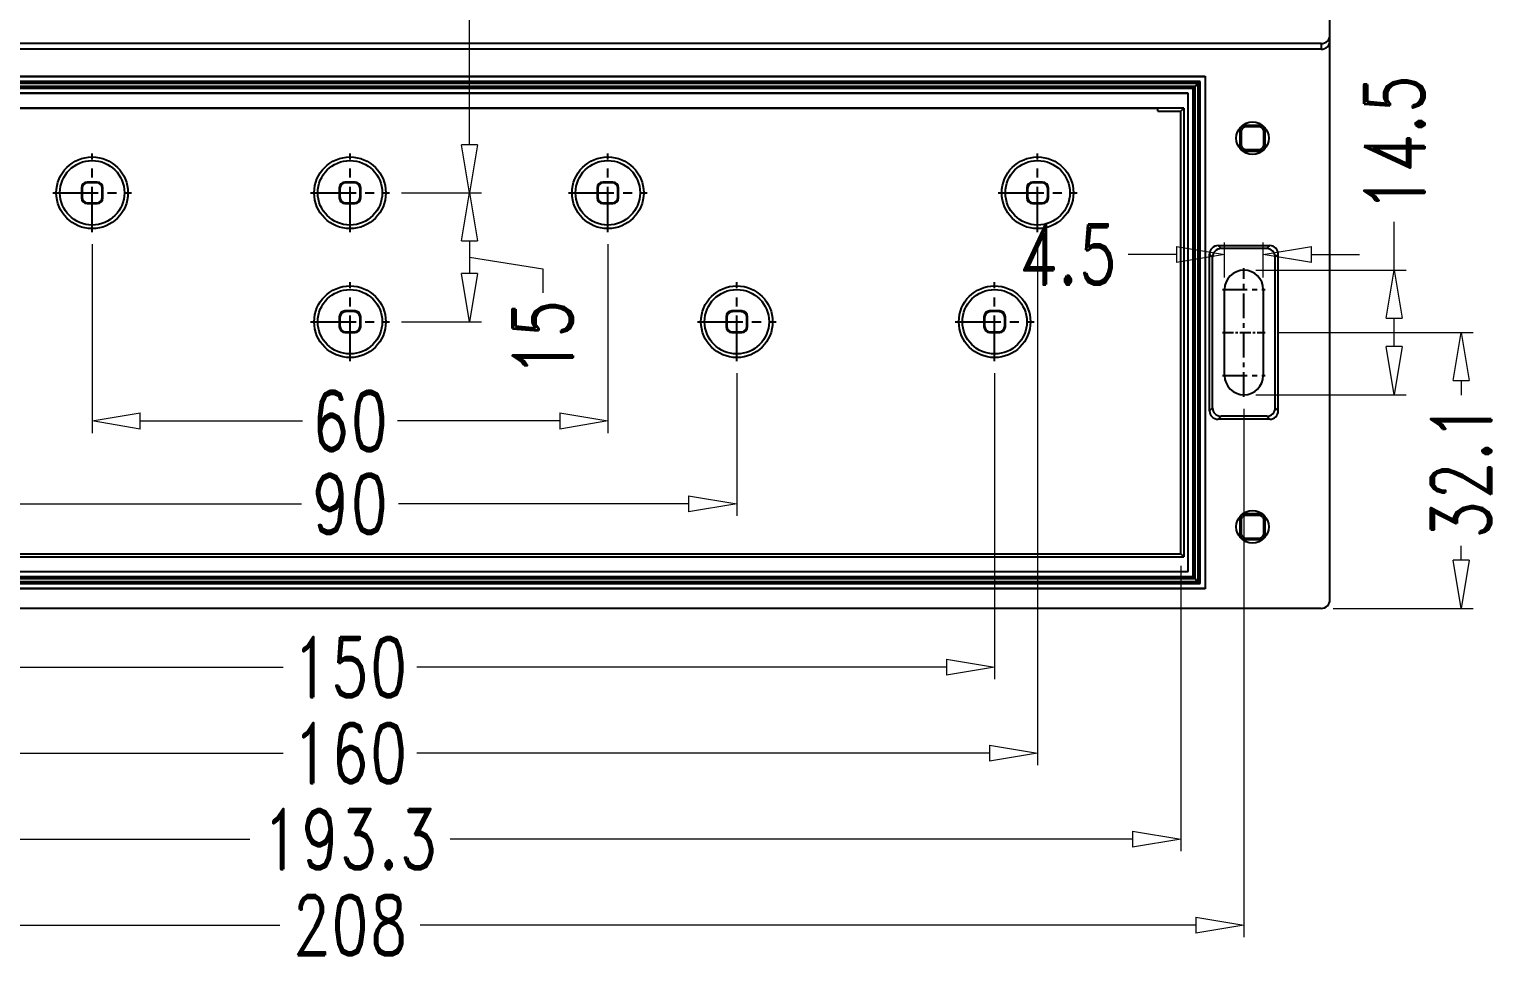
# Model space of a CAD drawing. Header units: millimetres. Extents: x -1995 to -555, y 489 to 1011.
# Drawn here: x -1403.6 to -1232.5, y 723.6 to 832.4 of the extents above; entities that cross this region are included whole.
import ezdxf

# ---------------------------------------------------------------- set-up
doc = ezdxf.new("R2010")
doc.units = ezdxf.units.MM
doc.linetypes.add('CENTER', pattern=[50.8, 31.75, -6.35, 6.35, -6.35])
doc.layers.add('dim', color=82, linetype='Continuous', lineweight=9)
doc.styles.add('ROMAND', font='romand.shx', dxfattribs={"width": 0.75, "bigfont": 'gbcbig.shx'})
doc.dimstyles.new('YanXiu', dxfattribs={"dimtxt": 2.5, "dimasz": 2.2, "dimexe": 1, "dimexo": 0, "dimgap": 0.66, "dimtad": 0, "dimzin": 1, "dimdsep": 46, "dimtxsty": 'ROMAND', "dimblk": 'CLOSEDBLANK', "dimcen": 0, "dimclrd": 3, "dimclre": 3, "dimclrt": 7, "dimazin": 0, "dimtfac": 1, "dimtofl": 0, "dimtmove": 0, "dimatfit": 3, "dimldrblk": 'CLOSEDBLANK', "dimfxl": 1, "dimlwd": 5, "dimlwe": 5, "dimarcsym": 0})

# ---------------------------------------------------------------- blocks, each defined once
blk = doc.blocks.new('_ClosedBlank')
at = {"color": 0, "linetype": 'ByBlock', "lineweight": -2}
for p, q in [((-1, 0.167), (0, 0)), ((-1, 0.167), (-1, -0.167)), ((0, 0), (-1, -0.167))]:
    blk.add_line(p, q, dxfattribs=at)
blk = doc.blocks.new('*D160')
at = {"layer": 'Defpoints', "color": 0}
for p in [(-1470.34, 789.69), (-1262.34, 789.69), (-1470.34, 728.23)]:
    blk.add_point(p, dxfattribs=at)
at = {"layer": 'dim', "color": 3, "lineweight": 5}
for p, q in [((-1470.34, 788.29), (-1470.34, 726.83)), ((-1262.34, 788.29), (-1262.34, 726.83)), ((-1464.74, 728.23), (-1374.49, 728.23)), ((-1267.94, 728.23), (-1358.19, 728.23))]:
    blk.add_line(p, q, dxfattribs=at)
at = {"layer": 'dim', "color": 3, "lineweight": 5, "xscale": 5.600000000000001, "yscale": 5.600000000000001, "zscale": 5.600000000000001, "rotation": 180}
blk.add_blockref('_ClosedBlank', (-1470.34, 728.23), dxfattribs=at)
at = {"layer": 'dim', "color": 3, "lineweight": 5, "xscale": 5.600000000000001, "yscale": 5.600000000000001, "zscale": 5.600000000000001}
blk.add_blockref('_ClosedBlank', (-1262.34, 728.23), dxfattribs=at)
at = {"layer": 'dim', "color": 7, "insert": (-1366.34, 728.23), "char_height": 7, "attachment_point": 5, "style": 'ROMAND'}
blk.add_mtext('208', dxfattribs=at)
blk = doc.blocks.new('*D136')
at = {"layer": 'Defpoints', "color": 0}
for p in [(-1396.34, 808.83), (-1336.34, 808.83), (-1396.34, 786.87)]:
    blk.add_point(p, dxfattribs=at)
at = {"layer": 'dim', "color": 3, "lineweight": 5}
for p, q in [((-1396.34, 807.43), (-1396.34, 785.47)), ((-1336.34, 807.43), (-1336.34, 785.47)), ((-1390.74, 786.87), (-1371.86, 786.87)), ((-1341.94, 786.87), (-1360.81, 786.87))]:
    blk.add_line(p, q, dxfattribs=at)
at = {"layer": 'dim', "color": 3, "lineweight": 5, "xscale": 5.600000000000001, "yscale": 5.600000000000001, "zscale": 5.600000000000001, "rotation": 180}
blk.add_blockref('_ClosedBlank', (-1396.34, 786.87), dxfattribs=at)
at = {"layer": 'dim', "color": 3, "lineweight": 5, "xscale": 5.600000000000001, "yscale": 5.600000000000001, "zscale": 5.600000000000001}
blk.add_blockref('_ClosedBlank', (-1336.34, 786.87), dxfattribs=at)
at = {"layer": 'dim', "color": 7, "insert": (-1366.34, 786.87), "char_height": 7, "attachment_point": 5, "style": 'ROMAND'}
blk.add_mtext('60', dxfattribs=at)
blk = doc.blocks.new('*D137')
at = {"layer": 'Defpoints', "color": 0}
for p in [(-1411.34, 793.83), (-1321.34, 793.83), (-1411.34, 777.24)]:
    blk.add_point(p, dxfattribs=at)
at = {"layer": 'dim', "color": 3, "lineweight": 5}
for p, q in [((-1411.34, 792.43), (-1411.34, 775.84)), ((-1321.34, 792.43), (-1321.34, 775.84)), ((-1405.74, 777.24), (-1371.99, 777.24)), ((-1326.94, 777.24), (-1360.69, 777.24))]:
    blk.add_line(p, q, dxfattribs=at)
at = {"layer": 'dim', "color": 3, "lineweight": 5, "xscale": 5.600000000000001, "yscale": 5.600000000000001, "zscale": 5.600000000000001, "rotation": 180}
blk.add_blockref('_ClosedBlank', (-1411.34, 777.24), dxfattribs=at)
at = {"layer": 'dim', "color": 3, "lineweight": 5, "xscale": 5.600000000000001, "yscale": 5.600000000000001, "zscale": 5.600000000000001}
blk.add_blockref('_ClosedBlank', (-1321.34, 777.24), dxfattribs=at)
at = {"layer": 'dim', "color": 7, "insert": (-1366.34, 777.24), "char_height": 7, "attachment_point": 5, "style": 'ROMAND'}
blk.add_mtext('90', dxfattribs=at)
blk = doc.blocks.new('*D138')
at = {"layer": 'Defpoints', "color": 0}
for p in [(-1441.34, 793.83), (-1291.34, 793.83), (-1441.34, 758.23)]:
    blk.add_point(p, dxfattribs=at)
at = {"layer": 'dim', "color": 3, "lineweight": 5}
for p, q in [((-1441.34, 792.43), (-1441.34, 756.83)), ((-1291.34, 792.43), (-1291.34, 756.83)), ((-1435.74, 758.23), (-1374.11, 758.23)), ((-1296.94, 758.23), (-1358.56, 758.23))]:
    blk.add_line(p, q, dxfattribs=at)
at = {"layer": 'dim', "color": 3, "lineweight": 5, "xscale": 5.600000000000001, "yscale": 5.600000000000001, "zscale": 5.600000000000001, "rotation": 180}
blk.add_blockref('_ClosedBlank', (-1441.34, 758.23), dxfattribs=at)
at = {"layer": 'dim', "color": 3, "lineweight": 5, "xscale": 5.600000000000001, "yscale": 5.600000000000001, "zscale": 5.600000000000001}
blk.add_blockref('_ClosedBlank', (-1291.34, 758.23), dxfattribs=at)
at = {"layer": 'dim', "color": 7, "insert": (-1366.34, 758.23), "char_height": 7, "attachment_point": 5, "style": 'ROMAND'}
blk.add_mtext('150', dxfattribs=at)
blk = doc.blocks.new('*D139')
at = {"layer": 'Defpoints', "color": 0}
for p in [(-1446.34, 808.83), (-1286.34, 808.83), (-1446.34, 748.23)]:
    blk.add_point(p, dxfattribs=at)
at = {"layer": 'dim', "color": 3, "lineweight": 5}
for p, q in [((-1446.34, 807.43), (-1446.34, 746.83)), ((-1286.34, 807.43), (-1286.34, 746.83)), ((-1440.74, 748.23), (-1374.11, 748.23)), ((-1291.94, 748.23), (-1358.56, 748.23))]:
    blk.add_line(p, q, dxfattribs=at)
at = {"layer": 'dim', "color": 3, "lineweight": 5, "xscale": 5.600000000000001, "yscale": 5.600000000000001, "zscale": 5.600000000000001, "rotation": 180}
blk.add_blockref('_ClosedBlank', (-1446.34, 748.23), dxfattribs=at)
at = {"layer": 'dim', "color": 3, "lineweight": 5, "xscale": 5.600000000000001, "yscale": 5.600000000000001, "zscale": 5.600000000000001}
blk.add_blockref('_ClosedBlank', (-1286.34, 748.23), dxfattribs=at)
at = {"layer": 'dim', "color": 7, "insert": (-1366.34, 748.23), "char_height": 7, "attachment_point": 5, "style": 'ROMAND'}
blk.add_mtext('160', dxfattribs=at)
blk = doc.blocks.new('*D141')
at = {"layer": 'Defpoints', "color": 0}
for p in [(-1361.75, 894.57), (-1361.75, 813.41), (-1352.43, 813.41)]:
    blk.add_point(p, dxfattribs=at)
at = {"layer": 'dim', "color": 3, "lineweight": 5}
for p, q in [((-1360.35, 894.57), (-1351.03, 894.57)), ((-1352.43, 888.97), (-1352.43, 866.01)), ((-1352.43, 819.01), (-1352.43, 841.97)), ((-1360.35, 813.41), (-1351.03, 813.41))]:
    blk.add_line(p, q, dxfattribs=at)
at = {"layer": 'dim', "color": 3, "lineweight": 5, "xscale": 5.600000000000001, "yscale": 5.600000000000001, "zscale": 5.600000000000001}
for p, rotation in [((-1352.43, 894.57), 90), ((-1352.43, 813.41), 270)]:
    blk.add_blockref('_ClosedBlank', p, dxfattribs=dict(at, rotation=rotation))
at = {"layer": 'dim', "color": 7, "insert": (-1352.43, 853.99), "char_height": 7, "attachment_point": 5, "rotation": 90, "style": 'ROMAND'}
blk.add_mtext('81.15', dxfattribs=at)
blk = doc.blocks.new('*D142')
at = {"layer": 'Defpoints', "color": 0}
for p in [(-1361.75, 813.41), (-1361.75, 798.41), (-1352.43, 798.41)]:
    blk.add_point(p, dxfattribs=at)
at = {"layer": 'dim', "color": 3, "lineweight": 5}
for p, q in [((-1360.35, 813.41), (-1351.03, 813.41)), ((-1352.43, 807.81), (-1352.43, 804.01)), ((-1352.43, 805.91), (-1343.92, 804.58)), ((-1343.92, 804.58), (-1343.92, 801.79)), ((-1360.35, 798.41), (-1351.03, 798.41))]:
    blk.add_line(p, q, dxfattribs=at)
at = {"layer": 'dim', "color": 3, "lineweight": 5, "xscale": 5.600000000000001, "yscale": 5.600000000000001, "zscale": 5.600000000000001}
for p, rotation in [((-1352.43, 813.41), 90), ((-1352.43, 798.41), 270)]:
    blk.add_blockref('_ClosedBlank', p, dxfattribs=dict(at, rotation=rotation))
at = {"layer": 'dim', "color": 7, "insert": (-1343.92, 796.51), "char_height": 7, "attachment_point": 5, "rotation": 90, "style": 'ROMAND'}
blk.add_mtext('15', dxfattribs=at)
blk = doc.blocks.new('*D151')
at = {"layer": 'Defpoints', "color": 0}
for p in [(-1462.99, 783.72), (-1269.69, 771.41), (-1462.99, 738.23)]:
    blk.add_point(p, dxfattribs=at)
at = {"layer": 'dim', "color": 3, "lineweight": 5}
for p, q in [((-1462.99, 782.32), (-1462.99, 736.83)), ((-1269.69, 770.01), (-1269.69, 736.83)), ((-1457.39, 738.23), (-1377.99, 738.23)), ((-1275.29, 738.23), (-1354.69, 738.23))]:
    blk.add_line(p, q, dxfattribs=at)
at = {"layer": 'dim', "color": 3, "lineweight": 5, "xscale": 5.600000000000001, "yscale": 5.600000000000001, "zscale": 5.600000000000001, "rotation": 180}
blk.add_blockref('_ClosedBlank', (-1462.99, 738.23), dxfattribs=at)
at = {"layer": 'dim', "color": 3, "lineweight": 5, "xscale": 5.600000000000001, "yscale": 5.600000000000001, "zscale": 5.600000000000001}
blk.add_blockref('_ClosedBlank', (-1269.69, 738.23), dxfattribs=at)
at = {"layer": 'dim', "color": 7, "insert": (-1366.34, 738.23), "char_height": 7, "attachment_point": 5, "style": 'ROMAND'}
blk.add_mtext('193.3', dxfattribs=at)
blk = doc.blocks.new('*D152')
at = {"layer": 'Defpoints', "color": 0}
for p in [(-1264.59, 806.24), (-1264.59, 802.17), (-1260.09, 802.17)]:
    blk.add_point(p, dxfattribs=at)
at = {"layer": 'dim', "color": 3, "lineweight": 5}
for p, q in [((-1270.19, 806.24), (-1275.79, 806.24)), ((-1264.59, 803.56), (-1264.59, 807.64)), ((-1260.09, 803.56), (-1260.09, 807.64)), ((-1254.49, 806.24), (-1248.89, 806.24))]:
    blk.add_line(p, q, dxfattribs=at)
at = {"layer": 'dim', "color": 3, "lineweight": 5, "xscale": 5.600000000000001, "yscale": 5.600000000000001, "zscale": 5.600000000000001}
blk.add_blockref('_ClosedBlank', (-1264.59, 806.24), dxfattribs=at)
at = {"layer": 'dim', "color": 3, "lineweight": 5, "xscale": 5.600000000000001, "yscale": 5.600000000000001, "zscale": 5.600000000000001, "rotation": 180}
blk.add_blockref('_ClosedBlank', (-1260.09, 806.24), dxfattribs=at)
at = {"layer": 'dim', "color": 7, "insert": (-1282.81, 806.24), "char_height": 7, "attachment_point": 5, "style": 'ROMAND'}
blk.add_mtext('4.5', dxfattribs=at)
blk = doc.blocks.new('*D158')
at = {"layer": 'Defpoints', "color": 0}
for p in [(-1259.86, 797.17), (-1237.07, 797.17), (-1253.34, 765.07)]:
    blk.add_point(p, dxfattribs=at)
at = {"layer": 'dim', "color": 3, "lineweight": 5}
for p, q in [((-1258.46, 797.17), (-1235.67, 797.17)), ((-1237.07, 791.57), (-1237.07, 789.89)), ((-1237.07, 770.67), (-1237.07, 772.34)), ((-1251.94, 765.07), (-1235.67, 765.07))]:
    blk.add_line(p, q, dxfattribs=at)
at = {"layer": 'dim', "color": 3, "lineweight": 5, "xscale": 5.600000000000001, "yscale": 5.600000000000001, "zscale": 5.600000000000001}
for p, rotation in [((-1237.07, 797.17), 90), ((-1237.07, 765.07), 270)]:
    blk.add_blockref('_ClosedBlank', p, dxfattribs=dict(at, rotation=rotation))
at = {"layer": 'dim', "color": 7, "insert": (-1237.07, 781.12), "char_height": 7, "attachment_point": 5, "rotation": 90, "style": 'ROMAND'}
blk.add_mtext('32.1', dxfattribs=at)
blk = doc.blocks.new('*D159')
at = {"layer": 'Defpoints', "color": 0}
for p in [(-1262.34, 804.42), (-1244.84, 804.42), (-1262.34, 789.92)]:
    blk.add_point(p, dxfattribs=at)
at = {"layer": 'dim', "color": 3, "lineweight": 5}
for p, q in [((-1244.84, 804.42), (-1244.84, 810.02)), ((-1260.94, 804.42), (-1243.45, 804.42)), ((-1244.84, 795.52), (-1244.84, 798.82)), ((-1260.94, 789.92), (-1243.45, 789.92))]:
    blk.add_line(p, q, dxfattribs=at)
at = {"layer": 'dim', "color": 3, "lineweight": 5, "xscale": 5.600000000000001, "yscale": 5.600000000000001, "zscale": 5.600000000000001}
for p, rotation in [((-1244.84, 804.42), 90), ((-1244.84, 789.92), 270)]:
    blk.add_blockref('_ClosedBlank', p, dxfattribs=dict(at, rotation=rotation))
at = {"layer": 'dim', "color": 7, "insert": (-1244.84, 819.16), "char_height": 7, "attachment_point": 5, "rotation": 90, "style": 'ROMAND'}
blk.add_mtext('14.5', dxfattribs=at)

msp = doc.modelspace()

# ---------------------------------------------------------------- linework, layer by layer
at = {"color": 7, "linetype": 'Continuous'}
for p, q in [((-1252.336, 766.065), (-1252.336, 888.539)), ((-1253.336, 830.765), (-1479.336, 830.765)), ((-1253.336, 830.765), (-1253.336, 830.102)), ((-1253.336, 830.102), (-1479.336, 830.102)), ((-1478.036, 826.965), (-1266.836, 826.965)), ((-1478.014, 826.943), (-1266.858, 826.943)), ((-1266.836, 826.965), (-1266.858, 826.943)), ((-1266.858, 826.943), (-1266.858, 767.387)), ((-1266.836, 826.965), (-1266.836, 767.365)), ((-1267.433, 826.369), (-1477.44, 826.369)), ((-1267.659, 826.142), (-1477.213, 826.142)), ((-1268.013, 825.788), (-1476.859, 825.788)), ((-1268.24, 825.562), (-1476.633, 825.562)), ((-1268.24, 825.562), (-1268.013, 825.788)), ((-1268.24, 768.769), (-1268.24, 825.562)), ((-1268.013, 825.788), (-1267.836, 825.965)), ((-1268.013, 768.542), (-1268.013, 825.788)), ((-1267.836, 825.965), (-1267.659, 826.142)), ((-1267.659, 826.142), (-1267.433, 826.369)), ((-1267.659, 768.188), (-1267.659, 826.142)), ((-1267.433, 767.962), (-1267.433, 826.369)), ((-1268.814, 824.987), (-1476.058, 824.987)), ((-1268.836, 824.965), (-1476.036, 824.965)), ((-1268.836, 824.965), (-1268.814, 824.987)), ((-1268.836, 769.365), (-1268.836, 824.965)), ((-1268.814, 769.343), (-1268.814, 824.987)), ((-1269.336, 823.265), (-1474.336, 823.265)), ((-1272.336, 823.204), (-1460.336, 823.204)), ((-1272.336, 822.916), (-1272.336, 823.204)), ((-1272.336, 822.916), (-1269.685, 822.916)), ((-1269.685, 822.916), (-1269.336, 823.265)), ((-1269.685, 771.414), (-1269.685, 822.916)), ((-1269.336, 823.265), (-1269.336, 771.065)), ((-1262.827, 820.699), (-1262.662, 820.534)), ((-1262.827, 820.699), (-1262.827, 818.831)), ((-1262.662, 820.534), (-1262.662, 818.997)), ((-1260.402, 821.256), (-1262.27, 821.256)), ((-1262.27, 821.256), (-1262.105, 821.091)), ((-1260.568, 821.091), (-1262.105, 821.091)), ((-1260.402, 821.256), (-1260.568, 821.091)), ((-1259.845, 820.699), (-1260.011, 820.534)), ((-1260.011, 818.997), (-1260.011, 820.534)), ((-1259.845, 818.831), (-1259.845, 820.699)), ((-1262.827, 818.831), (-1262.662, 818.997)), ((-1262.27, 818.274), (-1262.105, 818.44)), ((-1262.27, 818.274), (-1260.402, 818.274)), ((-1262.105, 818.44), (-1260.568, 818.44)), ((-1260.402, 818.274), (-1260.568, 818.44)), ((-1259.845, 818.831), (-1260.011, 818.997)), ((-1397.586, 814), (-1397.508, 813.921)), ((-1397.586, 814), (-1397.586, 812.829)), ((-1397.508, 813.921), (-1397.508, 812.907)), ((-1395.751, 814.664), (-1396.922, 814.664)), ((-1396.922, 814.664), (-1396.843, 814.586)), ((-1395.829, 814.586), (-1396.843, 814.586)), ((-1395.751, 814.664), (-1395.829, 814.586)), ((-1395.086, 814), (-1395.165, 813.921)), ((-1395.165, 812.907), (-1395.165, 813.921)), ((-1395.086, 812.829), (-1395.086, 814)), ((-1367.586, 814), (-1367.508, 813.921)), ((-1367.586, 814), (-1367.586, 812.829)), ((-1367.508, 813.921), (-1367.508, 812.907)), ((-1365.751, 814.664), (-1366.922, 814.664)), ((-1366.922, 814.664), (-1366.843, 814.586)), ((-1365.829, 814.586), (-1366.843, 814.586)), ((-1365.751, 814.664), (-1365.829, 814.586)), ((-1365.086, 814), (-1365.165, 813.921)), ((-1365.165, 812.907), (-1365.165, 813.921)), ((-1365.086, 812.829), (-1365.086, 814)), ((-1337.586, 814), (-1337.508, 813.921)), ((-1337.586, 814), (-1337.586, 812.829)), ((-1337.508, 813.921), (-1337.508, 812.907)), ((-1335.751, 814.664), (-1336.922, 814.664)), ((-1336.922, 814.664), (-1336.843, 814.586)), ((-1335.829, 814.586), (-1336.843, 814.586)), ((-1335.751, 814.664), (-1335.829, 814.586)), ((-1335.086, 814), (-1335.165, 813.921)), ((-1335.165, 812.907), (-1335.165, 813.921)), ((-1335.086, 812.829), (-1335.086, 814)), ((-1287.586, 814), (-1287.508, 813.921)), ((-1287.586, 814), (-1287.586, 812.829)), ((-1287.508, 813.921), (-1287.508, 812.907)), ((-1285.751, 814.664), (-1286.922, 814.664)), ((-1286.922, 814.664), (-1286.843, 814.586)), ((-1285.829, 814.586), (-1286.843, 814.586)), ((-1285.751, 814.664), (-1285.829, 814.586)), ((-1285.086, 814), (-1285.165, 813.921)), ((-1285.165, 812.907), (-1285.165, 813.921)), ((-1285.086, 812.829), (-1285.086, 814)), ((-1397.586, 812.829), (-1397.508, 812.907)), ((-1396.922, 812.164), (-1396.843, 812.243)), ((-1396.922, 812.164), (-1395.751, 812.164)), ((-1396.843, 812.243), (-1395.829, 812.243)), ((-1395.751, 812.164), (-1395.829, 812.243)), ((-1395.086, 812.829), (-1395.165, 812.907)), ((-1367.586, 812.829), (-1367.508, 812.907)), ((-1366.922, 812.164), (-1366.843, 812.243)), ((-1366.922, 812.164), (-1365.751, 812.164)), ((-1366.843, 812.243), (-1365.829, 812.243)), ((-1365.751, 812.164), (-1365.829, 812.243)), ((-1365.086, 812.829), (-1365.165, 812.907)), ((-1337.586, 812.829), (-1337.508, 812.907)), ((-1336.922, 812.164), (-1336.843, 812.243)), ((-1336.922, 812.164), (-1335.751, 812.164)), ((-1336.843, 812.243), (-1335.829, 812.243)), ((-1335.751, 812.164), (-1335.829, 812.243)), ((-1335.086, 812.829), (-1335.165, 812.907)), ((-1287.586, 812.829), (-1287.508, 812.907)), ((-1286.922, 812.164), (-1286.843, 812.243)), ((-1286.922, 812.164), (-1285.751, 812.164)), ((-1286.843, 812.243), (-1285.829, 812.243)), ((-1285.751, 812.164), (-1285.829, 812.243)), ((-1285.086, 812.829), (-1285.165, 812.907)), ((-1265.987, 805.916), (-1266.336, 806.265)), ((-1266.336, 788.065), (-1266.336, 806.265)), ((-1265.336, 807.265), (-1259.336, 807.265)), ((-1264.987, 806.916), (-1265.336, 807.265)), ((-1259.685, 806.916), (-1264.987, 806.916)), ((-1259.685, 806.916), (-1259.336, 807.265)), ((-1258.685, 805.916), (-1258.336, 806.265)), ((-1258.336, 788.065), (-1258.336, 806.265)), ((-1265.987, 788.414), (-1265.987, 805.916)), ((-1258.685, 788.414), (-1258.685, 805.916)), ((-1264.586, 792.165), (-1264.586, 802.165)), ((-1260.086, 802.165), (-1260.086, 792.165)), ((-1365.751, 799.664), (-1366.922, 799.664)), ((-1366.922, 799.664), (-1366.843, 799.586)), ((-1365.829, 799.586), (-1366.843, 799.586)), ((-1365.751, 799.664), (-1365.829, 799.586)), ((-1320.751, 799.664), (-1321.922, 799.664)), ((-1321.922, 799.664), (-1321.843, 799.586)), ((-1320.829, 799.586), (-1321.843, 799.586)), ((-1320.751, 799.664), (-1320.829, 799.586)), ((-1290.751, 799.664), (-1291.922, 799.664)), ((-1291.922, 799.664), (-1291.843, 799.586)), ((-1290.829, 799.586), (-1291.843, 799.586)), ((-1290.751, 799.664), (-1290.829, 799.586)), ((-1367.586, 799), (-1367.508, 798.921)), ((-1367.586, 799), (-1367.586, 797.829)), ((-1367.586, 797.829), (-1367.508, 797.907)), ((-1367.508, 798.921), (-1367.508, 797.907)), ((-1365.086, 799), (-1365.165, 798.921)), ((-1365.165, 797.907), (-1365.165, 798.921)), ((-1365.086, 797.829), (-1365.165, 797.907)), ((-1365.086, 797.829), (-1365.086, 799)), ((-1322.586, 799), (-1322.508, 798.921)), ((-1322.586, 799), (-1322.586, 797.829)), ((-1322.586, 797.829), (-1322.508, 797.907)), ((-1322.508, 798.921), (-1322.508, 797.907)), ((-1320.086, 799), (-1320.165, 798.921)), ((-1320.165, 797.907), (-1320.165, 798.921)), ((-1320.086, 797.829), (-1320.165, 797.907)), ((-1320.086, 797.829), (-1320.086, 799)), ((-1292.586, 799), (-1292.508, 798.921)), ((-1292.586, 799), (-1292.586, 797.829)), ((-1292.586, 797.829), (-1292.508, 797.907)), ((-1292.508, 798.921), (-1292.508, 797.907)), ((-1290.086, 799), (-1290.165, 798.921)), ((-1290.165, 797.907), (-1290.165, 798.921)), ((-1290.086, 797.829), (-1290.165, 797.907)), ((-1290.086, 797.829), (-1290.086, 799)), ((-1366.922, 797.164), (-1366.843, 797.243)), ((-1366.922, 797.164), (-1365.751, 797.164)), ((-1366.843, 797.243), (-1365.829, 797.243)), ((-1365.751, 797.164), (-1365.829, 797.243)), ((-1321.922, 797.164), (-1321.843, 797.243)), ((-1321.922, 797.164), (-1320.751, 797.164)), ((-1321.843, 797.243), (-1320.829, 797.243)), ((-1320.751, 797.164), (-1320.829, 797.243)), ((-1291.922, 797.164), (-1291.843, 797.243)), ((-1291.922, 797.164), (-1290.751, 797.164)), ((-1291.843, 797.243), (-1290.829, 797.243)), ((-1290.751, 797.164), (-1290.829, 797.243)), ((-1266.336, 788.065), (-1265.987, 788.414)), ((-1265.336, 787.065), (-1264.987, 787.414)), ((-1259.685, 787.414), (-1264.987, 787.414)), ((-1259.336, 787.065), (-1259.685, 787.414)), ((-1258.336, 788.065), (-1258.685, 788.414)), ((-1259.336, 787.065), (-1265.336, 787.065)), ((-1262.827, 775.499), (-1262.662, 775.334)), ((-1262.827, 775.499), (-1262.827, 773.631)), ((-1260.402, 776.056), (-1262.27, 776.056)), ((-1262.27, 776.056), (-1262.105, 775.891)), ((-1260.568, 775.891), (-1262.105, 775.891)), ((-1260.402, 776.056), (-1260.568, 775.891)), ((-1259.845, 775.499), (-1260.011, 775.334)), ((-1259.845, 773.631), (-1259.845, 775.499)), ((-1262.827, 773.631), (-1262.662, 773.797)), ((-1262.662, 775.334), (-1262.662, 773.797)), ((-1260.011, 773.797), (-1260.011, 775.334)), ((-1259.845, 773.631), (-1260.011, 773.797)), ((-1262.27, 773.074), (-1262.105, 773.24)), ((-1262.27, 773.074), (-1260.402, 773.074)), ((-1262.105, 773.24), (-1260.568, 773.24)), ((-1260.402, 773.074), (-1260.568, 773.24)), ((-1474.336, 771.065), (-1269.336, 771.065)), ((-1473.987, 771.414), (-1269.685, 771.414)), ((-1269.685, 771.414), (-1269.336, 771.065)), ((-1476.859, 768.542), (-1268.013, 768.542)), ((-1476.633, 768.769), (-1268.24, 768.769)), ((-1476.058, 769.343), (-1268.814, 769.343)), ((-1476.036, 769.365), (-1268.836, 769.365)), ((-1268.836, 769.365), (-1268.814, 769.343)), ((-1268.24, 768.769), (-1268.013, 768.542)), ((-1268.013, 768.542), (-1267.836, 768.365)), ((-1266.836, 767.365), (-1478.036, 767.365)), ((-1266.858, 767.387), (-1478.014, 767.387)), ((-1477.44, 767.962), (-1267.433, 767.962)), ((-1477.213, 768.188), (-1267.659, 768.188)), ((-1267.836, 768.365), (-1267.659, 768.188)), ((-1267.659, 768.188), (-1267.433, 767.962)), ((-1266.836, 767.365), (-1266.858, 767.387)), ((-1253.336, 765.065), (-1479.336, 765.065))]:
    msp.add_line(p, q, dxfattribs=at)
at = {"color": 1, "linetype": 'CENTER', "ltscale": 0.16677}
for p, q in [((-1396.336, 808.828), (-1396.336, 818)), ((-1366.336, 808.828), (-1366.336, 818)), ((-1336.336, 808.828), (-1336.336, 818)), ((-1286.336, 808.828), (-1286.336, 818)), ((-1400.922, 813.414), (-1391.75, 813.414)), ((-1370.922, 813.414), (-1361.75, 813.414)), ((-1340.922, 813.414), (-1331.75, 813.414)), ((-1290.922, 813.414), (-1281.75, 813.414)), ((-1366.336, 793.828), (-1366.336, 803)), ((-1321.336, 793.828), (-1321.336, 803)), ((-1291.336, 793.828), (-1291.336, 803)), ((-1370.922, 798.414), (-1361.75, 798.414)), ((-1325.922, 798.414), (-1316.75, 798.414)), ((-1295.922, 798.414), (-1286.75, 798.414))]:
    msp.add_line(p, q, dxfattribs=at)
at = {"color": 1, "linetype": 'CENTER', "ltscale": 0.09}
for p, q in [((-1262.336, 789.69), (-1262.336, 804.64)), ((-1264.811, 802.165), (-1259.861, 802.165)), ((-1264.811, 792.165), (-1259.861, 792.165))]:
    msp.add_line(p, q, dxfattribs=at)
at = {"color": 1, "linetype": 'CENTER', "ltscale": 0.0396}
msp.add_line((-1264.811, 797.165), (-1259.861, 797.165), dxfattribs=at)
at = {"color": 7, "linetype": 'Continuous'}
for centre, radius in [((-1261.336, 819.765), 1.891), ((-1396.336, 813.414), 4.169), ((-1396.336, 813.414), 3.75), ((-1366.336, 813.414), 4.169), ((-1366.336, 813.414), 3.75), ((-1336.336, 813.414), 4.169), ((-1336.336, 813.414), 3.75), ((-1286.336, 813.414), 4.169), ((-1286.336, 813.414), 3.75), ((-1366.336, 798.414), 4.169), ((-1366.336, 798.414), 3.75), ((-1321.336, 798.414), 4.169), ((-1321.336, 798.414), 3.75), ((-1291.336, 798.414), 4.169), ((-1291.336, 798.414), 3.75), ((-1261.336, 774.565), 1.891)]:
    msp.add_circle(centre, radius, dxfattribs=at)
for centre, radius, start, end in [((-1262.336, 802.165), 2.25, 0, 180), ((-1262.336, 792.165), 2.25, 180, 0), ((-1253.336, 766.065), 1, 270, 0)]:
    msp.add_arc(centre, radius, start, end, dxfattribs=at)
for centre, major_axis, ratio, start_param, end_param in [((-1253.336, 831.765), (0, -1), 0.9998477, 6.2831853, 7.8539816), ((-1253.336, 831.102), (0, 1), 0.9998477, -3.1415927, -1.5707963), ((-1262.104, 820.533), (0.394, -0.394), 0.9996955, 2.3563468, 3.9268385), ((-1260.568, 820.533), (-0.394, -0.394), 0.9996955, 2.3563468, 3.9268385), ((-1262.104, 818.997), (0.394, 0.394), 0.9996955, 2.3563468, 3.9268385), ((-1260.568, 818.997), (-0.394, 0.394), 0.9996955, 2.3563468, 3.9268385), ((-1396.922, 814), (0.47, -0.47), 0.9999239, 2.3562326, 3.9269527), ((-1396.843, 813.921), (0.47, -0.47), 0.9999239, 2.3562326, 3.9269527), ((-1395.829, 813.921), (-0.47, -0.47), 0.9999239, 2.3562326, 3.9269527), ((-1395.751, 814), (0.47, 0.47), 0.9999239, -0.7853601, 0.7853601), ((-1366.922, 814), (0.47, -0.47), 0.9999239, 2.3562326, 3.9269527), ((-1366.843, 813.921), (0.47, -0.47), 0.9999239, 2.3562326, 3.9269527), ((-1365.829, 813.921), (-0.47, -0.47), 0.9999239, 2.3562326, 3.9269527), ((-1365.751, 814), (0.47, 0.47), 0.9999239, -0.7853601, 0.7853601), ((-1336.922, 814), (0.47, -0.47), 0.9999239, 2.3562326, 3.9269527), ((-1336.843, 813.921), (0.47, -0.47), 0.9999239, 2.3562326, 3.9269527), ((-1335.829, 813.921), (-0.47, -0.47), 0.9999239, 2.3562326, 3.9269527), ((-1335.751, 814), (0.47, 0.47), 0.9999239, -0.7853601, 0.7853601), ((-1286.922, 814), (0.47, -0.47), 0.9999239, 2.3562326, 3.9269527), ((-1286.843, 813.921), (0.47, -0.47), 0.9999239, 2.3562326, 3.9269527), ((-1285.829, 813.921), (-0.47, -0.47), 0.9999239, 2.3562326, 3.9269527), ((-1285.751, 814), (0.47, 0.47), 0.9999239, -0.7853601, 0.7853601), ((-1396.922, 812.829), (0.47, 0.47), 0.9999239, 2.3562326, 3.9269527), ((-1396.843, 812.907), (0.47, 0.47), 0.9999239, 2.3562326, 3.9269527), ((-1395.829, 812.907), (-0.47, 0.47), 0.9999239, 2.3562326, 3.9269527), ((-1395.751, 812.829), (0.47, -0.47), 0.9999239, -0.7853601, 0.7853601), ((-1366.922, 812.829), (0.47, 0.47), 0.9999239, 2.3562326, 3.9269527), ((-1366.843, 812.907), (0.47, 0.47), 0.9999239, 2.3562326, 3.9269527), ((-1365.829, 812.907), (-0.47, 0.47), 0.9999239, 2.3562326, 3.9269527), ((-1365.751, 812.829), (0.47, -0.47), 0.9999239, -0.7853601, 0.7853601), ((-1336.922, 812.829), (0.47, 0.47), 0.9999239, 2.3562326, 3.9269527), ((-1336.843, 812.907), (0.47, 0.47), 0.9999239, 2.3562326, 3.9269527), ((-1335.829, 812.907), (-0.47, 0.47), 0.9999239, 2.3562326, 3.9269527), ((-1335.751, 812.829), (0.47, -0.47), 0.9999239, -0.7853601, 0.7853601), ((-1286.922, 812.829), (0.47, 0.47), 0.9999239, 2.3562326, 3.9269527), ((-1286.843, 812.907), (0.47, 0.47), 0.9999239, 2.3562326, 3.9269527), ((-1285.829, 812.907), (-0.47, 0.47), 0.9999239, 2.3562326, 3.9269527), ((-1285.751, 812.829), (0.47, -0.47), 0.9999239, -0.7853601, 0.7853601), ((-1265.336, 806.265), (0.707, -0.707), 0.9999239, 2.3562326, 3.9269527), ((-1264.987, 805.916), (-0.707, 0.707), 0.9999239, -0.7853601, 0.7853601), ((-1259.685, 805.916), (0.707, 0.707), 0.9999239, -0.7853601, 0.7853601), ((-1259.336, 806.265), (0.707, 0.707), 0.9999239, -0.7853601, 0.7853601), ((-1366.922, 799), (0.47, -0.47), 0.9999239, 2.3562326, 3.9269527), ((-1366.843, 798.921), (0.47, -0.47), 0.9999239, 2.3562326, 3.9269527), ((-1365.829, 798.921), (-0.47, -0.47), 0.9999239, 2.3562326, 3.9269527), ((-1365.751, 799), (0.47, 0.47), 0.9999239, -0.7853601, 0.7853601), ((-1321.922, 799), (0.47, -0.47), 0.9999239, 2.3562326, 3.9269527), ((-1321.843, 798.921), (0.47, -0.47), 0.9999239, 2.3562326, 3.9269527), ((-1320.829, 798.921), (-0.47, -0.47), 0.9999239, 2.3562326, 3.9269527), ((-1320.751, 799), (0.47, 0.47), 0.9999239, -0.7853601, 0.7853601), ((-1291.922, 799), (0.47, -0.47), 0.9999239, 2.3562326, 3.9269527), ((-1291.843, 798.921), (0.47, -0.47), 0.9999239, 2.3562326, 3.9269527), ((-1290.829, 798.921), (-0.47, -0.47), 0.9999239, 2.3562326, 3.9269527), ((-1290.751, 799), (0.47, 0.47), 0.9999239, -0.7853601, 0.7853601), ((-1366.922, 797.829), (0.47, 0.47), 0.9999239, 2.3562326, 3.9269527), ((-1366.843, 797.907), (0.47, 0.47), 0.9999239, 2.3562326, 3.9269527), ((-1365.829, 797.907), (-0.47, 0.47), 0.9999239, 2.3562326, 3.9269527), ((-1365.751, 797.829), (0.47, -0.47), 0.9999239, -0.7853601, 0.7853601), ((-1321.922, 797.829), (0.47, 0.47), 0.9999239, 2.3562326, 3.9269527), ((-1321.843, 797.907), (0.47, 0.47), 0.9999239, 2.3562326, 3.9269527), ((-1320.829, 797.907), (-0.47, 0.47), 0.9999239, 2.3562326, 3.9269527), ((-1320.751, 797.829), (0.47, -0.47), 0.9999239, -0.7853601, 0.7853601), ((-1291.922, 797.829), (0.47, 0.47), 0.9999239, 2.3562326, 3.9269527), ((-1291.843, 797.907), (0.47, 0.47), 0.9999239, 2.3562326, 3.9269527), ((-1290.829, 797.907), (-0.47, 0.47), 0.9999239, 2.3562326, 3.9269527), ((-1290.751, 797.829), (0.47, -0.47), 0.9999239, -0.7853601, 0.7853601), ((-1265.336, 788.065), (0.707, 0.707), 0.9999239, 2.3562326, 3.9269527), ((-1264.987, 788.414), (0.707, 0.707), 0.9999239, 2.3562326, 3.9269527), ((-1259.685, 788.414), (-0.707, 0.707), 0.9999239, 2.3562326, 3.9269527), ((-1259.336, 788.065), (0.707, -0.707), 0.9999239, -0.7853601, 0.7853601), ((-1262.104, 775.333), (0.394, -0.394), 0.9996955, 2.3563468, 3.9268385), ((-1260.568, 775.333), (-0.394, -0.394), 0.9996955, 2.3563468, 3.9268385), ((-1262.104, 773.797), (0.394, 0.394), 0.9996955, 2.3563468, 3.9268385), ((-1260.568, 773.797), (-0.394, 0.394), 0.9996955, 2.3563468, 3.9268385)]:
    msp.add_ellipse(centre, major_axis=major_axis, ratio=ratio, start_param=start_param, end_param=end_param, dxfattribs=at)
for points, start_tangent, end_tangent in [([(-1262.827, 820.699), (-1262.784, 820.915), (-1262.715, 821.051)], (0, 1), (0.5739262, 0.818907)), ([(-1262.563, 821.18), (-1262.486, 821.213), (-1262.27, 821.256)], (0.8909838, 0.4540352), (1, 0)), ([(-1260.402, 821.256), (-1260.186, 821.213), (-1260.109, 821.18)], (1, 0), (0.8908398, -0.4543176)), ([(-1259.958, 821.052), (-1259.888, 820.915), (-1259.845, 820.699)], (0.5753979, -0.8178736), (0, -1)), ([(-1262.715, 818.478), (-1262.784, 818.615), (-1262.827, 818.831)], (-0.5753979, 0.8178736), (0, 1)), ([(-1262.27, 818.274), (-1262.486, 818.317), (-1262.563, 818.351)], (-1, 0), (-0.8908398, 0.4543176)), ([(-1260.109, 818.351), (-1260.186, 818.317), (-1260.402, 818.274)], (-0.8909838, -0.4540352), (-1, 0)), ([(-1259.845, 818.831), (-1259.888, 818.615), (-1259.957, 818.479)], (0, -1), (-0.5739262, -0.818907)), ([(-1262.827, 775.499), (-1262.784, 775.715), (-1262.715, 775.851)], (0, 1), (0.5739262, 0.818907)), ([(-1262.563, 775.98), (-1262.486, 776.013), (-1262.27, 776.056)], (0.8909838, 0.4540352), (1, 0)), ([(-1260.402, 776.056), (-1260.186, 776.013), (-1260.109, 775.98)], (1, 0), (0.8908398, -0.4543176)), ([(-1259.958, 775.852), (-1259.888, 775.715), (-1259.845, 775.499)], (0.5753979, -0.8178736), (0, -1)), ([(-1262.715, 773.278), (-1262.784, 773.415), (-1262.827, 773.631)], (-0.5753979, 0.8178736), (0, 1)), ([(-1262.27, 773.074), (-1262.486, 773.117), (-1262.563, 773.151)], (-1, 0), (-0.8908398, 0.4543176)), ([(-1260.109, 773.151), (-1260.186, 773.117), (-1260.402, 773.074)], (-0.8909838, -0.4540352), (-1, 0)), ([(-1259.845, 773.631), (-1259.888, 773.415), (-1259.957, 773.279)], (0, -1), (-0.5739262, -0.818907))]:
    msp.add_spline(points, degree=3, dxfattribs=dict(at, start_tangent=start_tangent, end_tangent=end_tangent))

# ---------------------------------------------------------------- dimensions: what is measured, and where the dimension line sits
at = {"layer": 'dim'}
for base, p1, p2, angle, override, picture, middle in [((-1352.434, 813.414), (-1361.75, 894.565), (-1361.75, 813.414), 90, {"dimtxt": 7, "dimasz": 5.6, "dimexe": 1.3993, "dimexo": 1.3993, "dimgap": 1.3993, "dimzin": 8, "dimtmove": 1}, '*D141', (-1352.434, 853.99)), ((-1244.845, 804.415), (-1262.336, 789.915), (-1262.336, 804.415), 90, {"dimtxt": 7, "dimasz": 5.6, "dimexe": 1.3993, "dimexo": 1.3993, "dimgap": 1.3993, "dimzin": 8}, '*D159', (-1244.845, 819.164)), ((-1264.586, 806.244), (-1260.086, 802.165), (-1264.586, 802.165), 180, {"dimtxt": 7, "dimasz": 5.6, "dimexe": 1.3993, "dimexo": 1.3993, "dimgap": 1.3993, "dimzin": 8}, '*D152', (-1282.81, 806.244)), ((-1237.067, 797.165), (-1253.336, 765.065), (-1259.861, 797.165), 90, {"dimtxt": 7, "dimasz": 5.6, "dimexe": 1.3993, "dimexo": 1.3993, "dimgap": 1.3993, "dimzin": 8}, '*D158', (-1237.067, 781.115))]:
    dim = msp.add_linear_dim(base=base, p1=p1, p2=p2, angle=angle, dimstyle='YanXiu', override=override, dxfattribs=at)
    dim.commit()
    dim.dimension.update_dxf_attribs({"geometry": picture, "text_midpoint": middle})
dim = msp.add_linear_dim(base=(-1352.434, 798.414), p1=(-1361.75, 813.414), p2=(-1361.75, 798.414), angle=90, dimstyle='YanXiu', override={"dimtxt": 7, "dimasz": 5.6, "dimexe": 1.3993, "dimexo": 1.3993, "dimgap": 1.3993, "dimzin": 8, "dimtmove": 1}, dxfattribs=at)
dim.commit()
dim.dimension.update_dxf_attribs({"geometry": '*D142', "text_midpoint": (-1343.921, 800.386), "dimtype": 160})
for base, p1, p2, picture, middle in [((-1446.336, 748.234), (-1286.336, 808.828), (-1446.336, 808.828), '*D139', (-1366.336, 748.234)), ((-1441.336, 758.234), (-1291.336, 793.828), (-1441.336, 793.828), '*D138', (-1366.336, 758.234)), ((-1470.336, 728.234), (-1262.336, 789.69), (-1470.336, 789.69), '*D160', (-1366.336, 728.234)), ((-1462.987, 738.234), (-1269.685, 771.414), (-1462.987, 783.716), '*D151', (-1366.336, 738.234))]:
    dim = msp.add_linear_dim(base=base, p1=p1, p2=p2, dimstyle='YanXiu', override={"dimtxt": 7, "dimasz": 5.6, "dimexe": 1.3993, "dimexo": 1.3993, "dimgap": 1.3993, "dimzin": 8}, dxfattribs=at)
    dim.commit()
    dim.dimension.update_dxf_attribs({"geometry": picture, "text_midpoint": middle})
for base, p1, p2, picture, middle in [((-1396.336, 786.87), (-1336.336, 808.828), (-1396.336, 808.828), '*D136', (-1366.336, 786.87)), ((-1411.336, 777.241), (-1321.336, 793.828), (-1411.336, 793.828), '*D137', (-1366.336, 777.241))]:
    dim = msp.add_linear_dim(base=base, p1=p1, p2=p2, dimstyle='YanXiu', override={"dimtxt": 7, "dimasz": 5.6, "dimexe": 1.3993, "dimexo": 1.3993, "dimgap": 1.3993, "dimzin": 8}, dxfattribs=at)
    dim.commit()
    dim.dimension.update_dxf_attribs({"geometry": picture, "text_midpoint": middle, "dimtype": 160})

doc.saveas('drawing.dxf')
